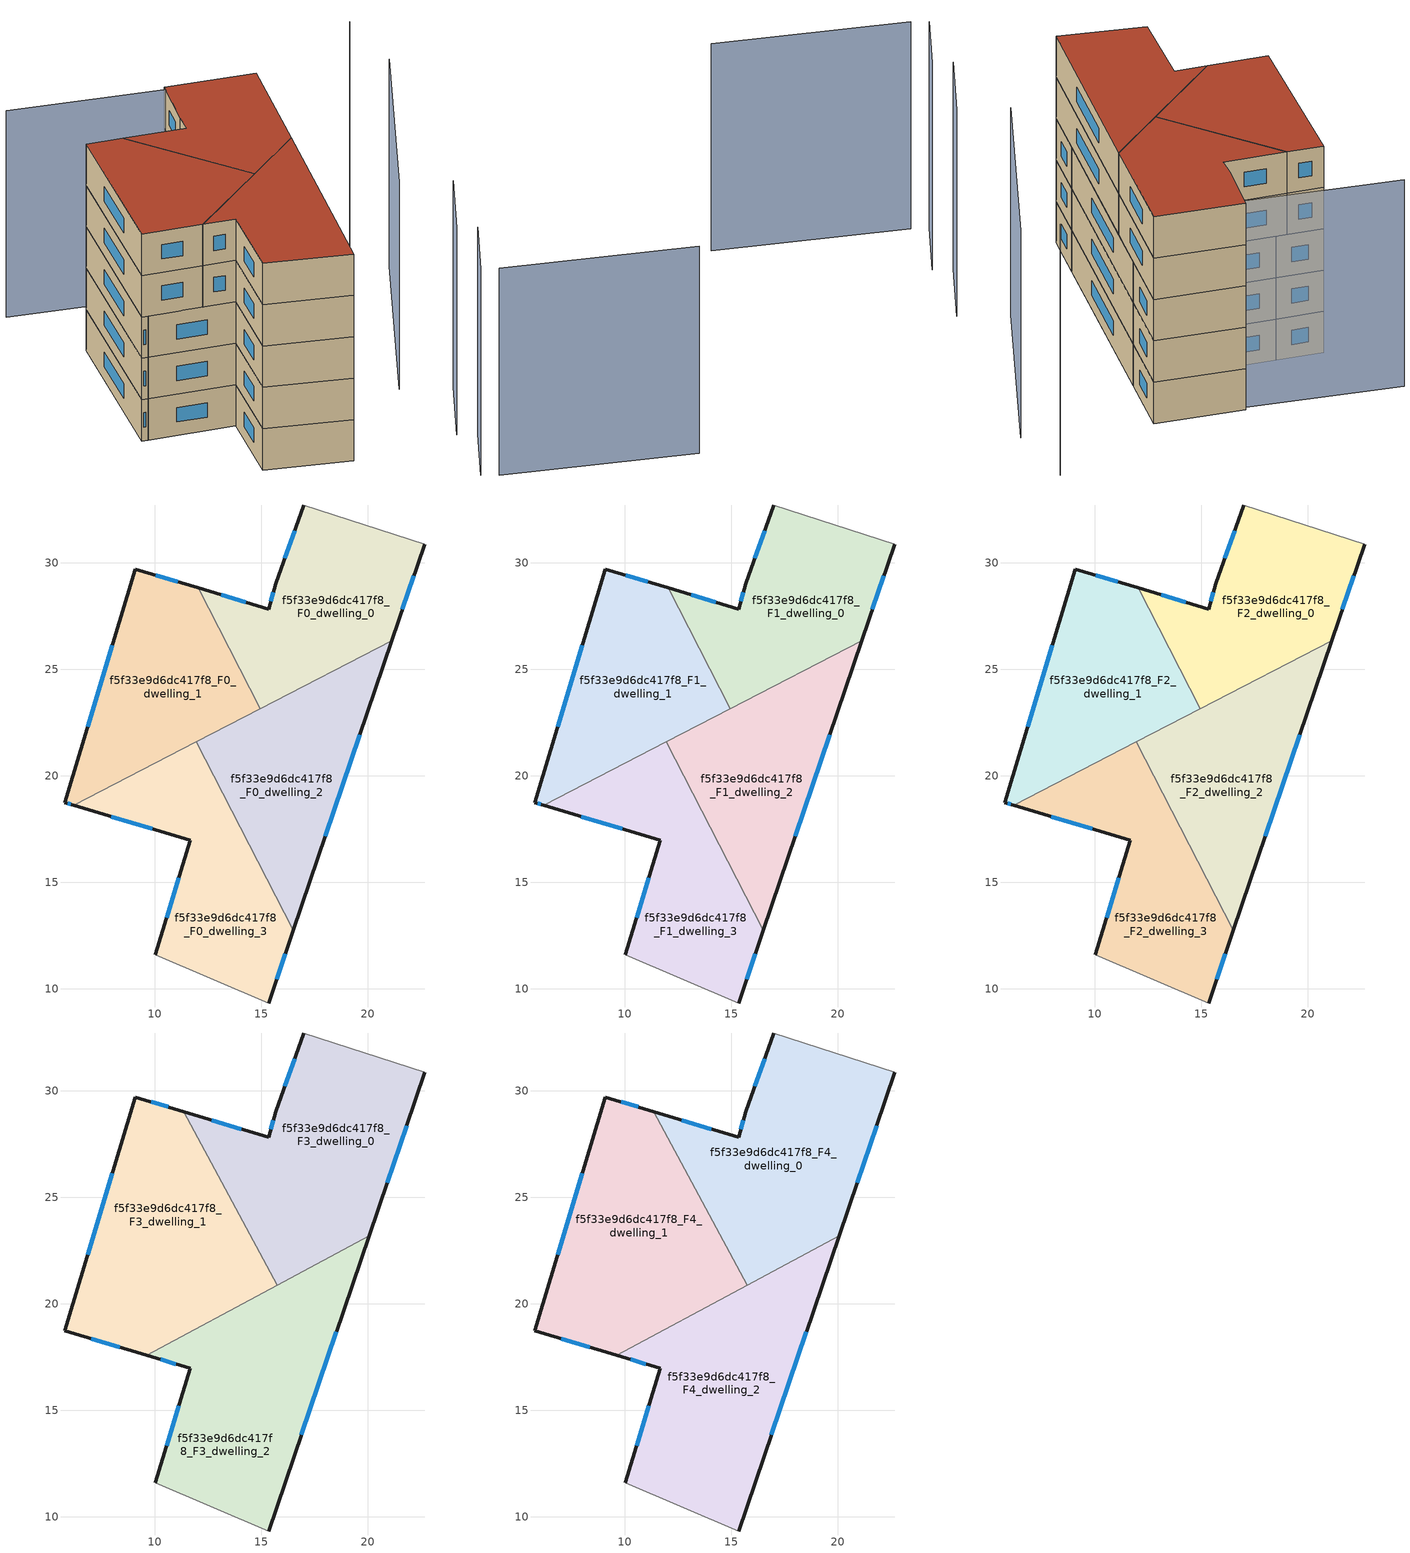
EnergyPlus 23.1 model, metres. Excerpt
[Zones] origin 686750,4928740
f5f33e9d6dc417f8_F0_dwelling_0
 floor ground (EU_floor_Construction): 22.67,30.87 21.13,26.34 14.96,23.15 12.03,28.82 15.35,27.82 15.68,29.01 16.99,32.72 z0
 wall outside (EU_wall_Construction): 16.99,32.72 15.68,29.01 15.35,27.82 12.03,28.82 / 21.13,26.34 22.67,30.87 z0:3
 wall adiabatic (EU_wall_Construction): 22.67,30.87 16.99,32.72 z0:3
 wall to f5f33e9d6dc417f8_F0_dwelling_1 (EU_wall_Construction): 12.03,28.82 14.96,23.15 z0:3
 wall to f5f33e9d6dc417f8_F0_dwelling_2 (EU_wall_Construction): 14.96,23.15 21.13,26.34 z0:3
 window (EU_Window_Construction): 16.56,31.51 16.11,30.22 / 21.63,27.81 22.17,29.4 / 14.27,28.15 13.11,28.5 / 15.57,28.62 15.46,28.21 z0.98:2.02
f5f33e9d6dc417f8_F0_dwelling_1
 floor ground (EU_floor_Construction): 12.03,28.82 14.96,23.15 6.19,18.62 5.78,18.74 9.09,29.71 z0
 wall outside (EU_wall_Construction): 12.03,28.82 9.09,29.71 5.78,18.74 6.19,18.62 z0:3
 wall to f5f33e9d6dc417f8_F0_dwelling_3 (EU_wall_Construction): 6.19,18.62 11.94,21.59 z0:3
 wall to f5f33e9d6dc417f8_F0_dwelling_2 (EU_wall_Construction): 11.94,21.59 14.96,23.15 z0:3
 window (EU_Window_Construction): 5.91,18.7 6.05,18.66 / 8.01,26.14 6.86,22.31 / 11.07,29.11 10.05,29.42 z0.98:2.02
f5f33e9d6dc417f8_F0_dwelling_2
 floor ground (EU_floor_Construction): 21.13,26.34 16.51,12.74 11.94,21.59 z0
 wall outside (EU_wall_Construction): 16.51,12.74 21.13,26.34 z0:3
 wall to f5f33e9d6dc417f8_F0_dwelling_3 (EU_wall_Construction): 11.94,21.59 16.51,12.74 z0:3
 window (EU_Window_Construction): 18.01,17.16 19.63,21.92 z0.98:2.02
f5f33e9d6dc417f8_F0_dwelling_3
 floor ground (EU_floor_Construction): 11.94,21.59 16.51,12.74 15.35,9.33 10.03,11.59 11.66,16.97 6.19,18.62 z0
 wall outside (EU_wall_Construction): 6.19,18.62 11.66,16.97 10.03,11.59 / 15.35,9.33 16.51,12.74 z0:3
 wall adiabatic (EU_wall_Construction): 10.03,11.59 15.35,9.33 z0:3
 window (EU_Window_Construction): 7.97,18.08 9.88,17.51 / 15.73,10.44 16.13,11.63 / 11.13,15.22 10.56,13.34 z0.98:2.02
f5f33e9d6dc417f8_F1_dwelling_0
 floor to f5f33e9d6dc417f8_F0_dwelling_0 (EU_floor_Construction): 22.67,30.87 21.13,26.34 14.96,23.15 12.03,28.82 15.35,27.82 15.68,29.01 16.99,32.72 z3
 wall outside (EU_wall_Construction): 16.99,32.72 15.68,29.01 15.35,27.82 12.03,28.82 / 21.13,26.34 22.67,30.87 z3:6
 wall adiabatic (EU_wall_Construction): 22.67,30.87 16.99,32.72 z3:6
 wall to f5f33e9d6dc417f8_F1_dwelling_1 (EU_wall_Construction): 12.03,28.82 14.96,23.15 z3:6
 wall to f5f33e9d6dc417f8_F1_dwelling_2 (EU_wall_Construction): 14.96,23.15 21.13,26.34 z3:6
 window (EU_Window_Construction): 16.56,31.51 16.11,30.22 / 21.63,27.81 22.17,29.4 / 14.27,28.15 13.11,28.5 / 15.57,28.62 15.46,28.21 z3.98:5.02
f5f33e9d6dc417f8_F1_dwelling_1
 floor to f5f33e9d6dc417f8_F0_dwelling_1 (EU_floor_Construction): 12.03,28.82 14.96,23.15 6.19,18.62 5.78,18.74 9.09,29.71 z3
 wall outside (EU_wall_Construction): 12.03,28.82 9.09,29.71 5.78,18.74 6.19,18.62 z3:6
 wall to f5f33e9d6dc417f8_F1_dwelling_3 (EU_wall_Construction): 6.19,18.62 11.94,21.59 z3:6
 wall to f5f33e9d6dc417f8_F1_dwelling_2 (EU_wall_Construction): 11.94,21.59 14.96,23.15 z3:6
 window (EU_Window_Construction): 5.91,18.7 6.05,18.66 / 8.01,26.14 6.86,22.31 / 11.07,29.11 10.05,29.42 z3.98:5.02
f5f33e9d6dc417f8_F1_dwelling_2
 floor to f5f33e9d6dc417f8_F0_dwelling_2 (EU_floor_Construction): 21.13,26.34 16.51,12.74 11.94,21.59 z3
 wall outside (EU_wall_Construction): 16.51,12.74 21.13,26.34 z3:6
 wall to f5f33e9d6dc417f8_F1_dwelling_3 (EU_wall_Construction): 11.94,21.59 16.51,12.74 z3:6
 window (EU_Window_Construction): 18.01,17.16 19.63,21.92 z3.98:5.02
f5f33e9d6dc417f8_F1_dwelling_3
 floor to f5f33e9d6dc417f8_F0_dwelling_3 (EU_floor_Construction): 11.94,21.59 16.51,12.74 15.35,9.33 10.03,11.59 11.66,16.97 6.19,18.62 z3
 wall outside (EU_wall_Construction): 6.19,18.62 11.66,16.97 10.03,11.59 / 15.35,9.33 16.51,12.74 z3:6
 wall adiabatic (EU_wall_Construction): 10.03,11.59 15.35,9.33 z3:6
 window (EU_Window_Construction): 7.97,18.08 9.88,17.51 / 15.73,10.44 16.13,11.63 / 11.13,15.22 10.56,13.34 z3.98:5.02
f5f33e9d6dc417f8_F2_dwelling_0
 floor to f5f33e9d6dc417f8_F1_dwelling_0 (EU_floor_Construction): 22.67,30.87 21.13,26.34 14.96,23.15 12.03,28.82 15.35,27.82 15.68,29.01 16.99,32.72 z6
 wall outside (EU_wall_Construction): 16.99,32.72 15.68,29.01 15.35,27.82 12.03,28.82 / 21.13,26.34 22.67,30.87 z6:9
 wall adiabatic (EU_wall_Construction): 22.67,30.87 16.99,32.72 z6:9
 wall to f5f33e9d6dc417f8_F2_dwelling_1 (EU_wall_Construction): 12.03,28.82 14.96,23.15 z6:9
 wall to f5f33e9d6dc417f8_F2_dwelling_2 (EU_wall_Construction): 14.96,23.15 21.13,26.34 z6:9
 window (EU_Window_Construction): 16.56,31.51 16.11,30.22 / 21.63,27.81 22.17,29.4 / 14.27,28.15 13.11,28.5 / 15.57,28.62 15.46,28.21 z6.98:8.02
f5f33e9d6dc417f8_F2_dwelling_1
 floor to f5f33e9d6dc417f8_F1_dwelling_1 (EU_floor_Construction): 12.03,28.82 14.96,23.15 6.19,18.62 5.78,18.74 9.09,29.71 z6
 wall outside (EU_wall_Construction): 12.03,28.82 9.09,29.71 5.78,18.74 6.19,18.62 z6:9
 wall to f5f33e9d6dc417f8_F2_dwelling_3 (EU_wall_Construction): 6.19,18.62 11.94,21.59 z6:9
 wall to f5f33e9d6dc417f8_F2_dwelling_2 (EU_wall_Construction): 11.94,21.59 14.96,23.15 z6:9
 window (EU_Window_Construction): 5.91,18.7 6.05,18.66 / 8.01,26.14 6.86,22.31 / 11.07,29.11 10.05,29.42 z6.98:8.02
f5f33e9d6dc417f8_F2_dwelling_2
 floor to f5f33e9d6dc417f8_F1_dwelling_2 (EU_floor_Construction): 21.13,26.34 16.51,12.74 11.94,21.59 z6
 wall outside (EU_wall_Construction): 16.51,12.74 21.13,26.34 z6:9
 wall to f5f33e9d6dc417f8_F2_dwelling_3 (EU_wall_Construction): 11.94,21.59 16.51,12.74 z6:9
 window (EU_Window_Construction): 18.01,17.16 19.63,21.92 z6.98:8.02
f5f33e9d6dc417f8_F2_dwelling_3
 floor to f5f33e9d6dc417f8_F1_dwelling_3 (EU_floor_Construction): 11.94,21.59 16.51,12.74 15.35,9.33 10.03,11.59 11.66,16.97 6.19,18.62 z6
 wall outside (EU_wall_Construction): 6.19,18.62 11.66,16.97 10.03,11.59 / 15.35,9.33 16.51,12.74 z6:9
 wall adiabatic (EU_wall_Construction): 10.03,11.59 15.35,9.33 z6:9
 window (EU_Window_Construction): 7.97,18.08 9.88,17.51 / 15.73,10.44 16.13,11.63 / 11.13,15.22 10.56,13.34 z6.98:8.02
f5f33e9d6dc417f8_F3_dwelling_0
 floor to f5f33e9d6dc417f8_F2_dwelling_0 (EU_floor_Construction): 22.67,30.87 21.13,26.34 14.96,23.15 12.03,28.82 15.35,27.82 15.68,29.01 16.99,32.72 z9
 floor to f5f33e9d6dc417f8_F2_dwelling_2 (EU_floor_Construction): 21.13,26.34 20.06,23.2 15.74,20.88 14.62,22.98 z9
 floor to f5f33e9d6dc417f8_F2_dwelling_1 (EU_floor_Construction): 12.03,28.82 14.96,23.15 14.62,22.98 11.37,29.02 z9
 wall outside (EU_wall_Construction): 16.99,32.72 15.68,29.01 15.35,27.82 11.37,29.02 / 20.06,23.2 22.67,30.87 z9:12
 wall adiabatic (EU_wall_Construction): 22.67,30.87 16.99,32.72 z9:12
 wall to f5f33e9d6dc417f8_F3_dwelling_1 (EU_wall_Construction): 11.37,29.02 15.74,20.88 z9:12
 wall to f5f33e9d6dc417f8_F3_dwelling_2 (EU_wall_Construction): 15.74,20.88 20.06,23.2 z9:12
 window (EU_Window_Construction): 16.56,31.51 16.11,30.22 / 20.91,25.69 21.82,28.37 / 14.06,28.21 12.67,28.63 / 15.57,28.62 15.46,28.21 z9.98:11.02
f5f33e9d6dc417f8_F3_dwelling_1
 floor to f5f33e9d6dc417f8_F2_dwelling_1 (EU_floor_Construction): 11.37,29.02 14.62,22.98 6.19,18.62 5.78,18.74 9.09,29.71 z9
 floor to f5f33e9d6dc417f8_F2_dwelling_3 (EU_floor_Construction): 11.94,21.59 13.05,19.43 9.61,17.59 6.19,18.62 z9
 floor to f5f33e9d6dc417f8_F2_dwelling_2 (EU_floor_Construction): 14.62,22.98 15.74,20.88 13.05,19.43 11.94,21.59 z9
 wall outside (EU_wall_Construction): 11.37,29.02 9.09,29.71 5.78,18.74 9.61,17.59 z9:12
 wall to f5f33e9d6dc417f8_F3_dwelling_2 (EU_wall_Construction): 9.61,17.59 15.74,20.88 z9:12
 window (EU_Window_Construction): 7.03,18.37 8.37,17.96 / 8.01,26.14 6.86,22.31 / 10.63,29.25 9.83,29.49 z9.98:11.02
f5f33e9d6dc417f8_F3_dwelling_2
 floor to f5f33e9d6dc417f8_F2_dwelling_3 (EU_floor_Construction): 13.05,19.43 16.51,12.74 15.35,9.33 10.03,11.59 11.66,16.97 9.61,17.59 z9
 floor to f5f33e9d6dc417f8_F2_dwelling_2 (EU_floor_Construction): 20.06,23.2 16.51,12.74 13.05,19.43 z9
 wall outside (EU_wall_Construction): 15.35,9.33 20.06,23.2 / 9.61,17.59 11.66,16.97 10.03,11.59 z9:12
 wall adiabatic (EU_wall_Construction): 10.03,11.59 15.35,9.33 z9:12
 window (EU_Window_Construction): 16.88,13.84 18.53,18.69 / 11.13,15.22 10.56,13.34 / 10.28,17.39 10.99,17.17 z9.98:11.02
f5f33e9d6dc417f8_F4_dwelling_0
 floor to f5f33e9d6dc417f8_F3_dwelling_0 (EU_floor_Construction): 22.67,30.87 20.06,23.2 15.74,20.88 11.37,29.02 15.35,27.82 15.68,29.01 16.99,32.72 z12
 wall outside (EU_wall_Construction): 16.99,32.72 15.68,29.01 15.35,27.82 11.37,29.02 / 20.06,23.2 22.67,30.87 z12:15
 wall adiabatic (EU_wall_Construction): 22.67,30.87 16.99,32.72 z12:15
 wall to f5f33e9d6dc417f8_F4_dwelling_1 (EU_wall_Construction): 11.37,29.02 15.74,20.88 z12:15
 wall to f5f33e9d6dc417f8_F4_dwelling_2 (EU_wall_Construction): 15.74,20.88 20.06,23.2 z12:15
 window (EU_Window_Construction): 16.56,31.51 16.11,30.22 / 20.91,25.69 21.82,28.37 / 14.06,28.21 12.67,28.63 / 15.57,28.62 15.46,28.21 z12.98:14.02
 roof outside (EU_roof_Construction): 20.06,23.2 22.67,30.87 16.99,32.72 15.68,29.01 15.35,27.82 11.37,29.02 15.74,20.88 z15
f5f33e9d6dc417f8_F4_dwelling_1
 floor to f5f33e9d6dc417f8_F3_dwelling_1 (EU_floor_Construction): 11.37,29.02 15.74,20.88 9.61,17.59 5.78,18.74 9.09,29.71 z12
 wall outside (EU_wall_Construction): 11.37,29.02 9.09,29.71 5.78,18.74 9.61,17.59 z12:15
 wall to f5f33e9d6dc417f8_F4_dwelling_2 (EU_wall_Construction): 9.61,17.59 15.74,20.88 z12:15
 window (EU_Window_Construction): 7.03,18.37 8.37,17.96 / 8.01,26.14 6.86,22.31 / 10.63,29.25 9.83,29.49 z12.98:14.02
 roof outside (EU_roof_Construction): 15.74,20.88 11.37,29.02 9.09,29.71 5.78,18.74 9.61,17.59 z15
f5f33e9d6dc417f8_F4_dwelling_2
 floor to f5f33e9d6dc417f8_F3_dwelling_2 (EU_floor_Construction): 20.06,23.2 15.35,9.33 10.03,11.59 11.66,16.97 9.61,17.59 z12
 wall outside (EU_wall_Construction): 15.35,9.33 20.06,23.2 / 9.61,17.59 11.66,16.97 10.03,11.59 z12:15
 wall adiabatic (EU_wall_Construction): 10.03,11.59 15.35,9.33 z12:15
 window (EU_Window_Construction): 16.88,13.84 18.53,18.69 / 11.13,15.22 10.56,13.34 / 10.28,17.39 10.99,17.17 z12.98:14.02
 roof outside (EU_roof_Construction): 15.35,9.33 20.06,23.2 9.61,17.59 11.66,16.97 10.03,11.59 z15
shading: 21.87,2.81 33.66,-1.97 / 20.89,3.42 23.55,7.68 / 22.44,8.36 25.47,13.21 / 22.6,14.93 30.46,27.63 / 27.96,28.31 31.01,32.79 / 22.51,30.43 7.23,35.89 z0:15
[Building]
EU S2 Campaign: North Axis=0; Terrain=City; Solar Distribution=FullExterior
[Site:Location]
Bologna: Latitude=44.5; Longitude=11.25; Time Zone=1; Elevation=37
[SizingPeriod:WeatherFileDays]
AnnualSizingPeriod: Begin Month=1; Begin Day of Month=1; End Month=12; End Day of Month=31; Day of Week for Start Day=Monday; Use Weather File Daylight Saving Period=No; Use Weather File Rain and Snow Indicators=No
[MATERIAL]
EU_InternalMass_Material: Roughness=MediumRough; Thickness=0.1; Conductivity=1; Density=1800; Specific Heat=900; Thermal Absorptance=0.9; Solar Absorptance=0.7; Visible Absorptance=0.7
[MATERIAL:NOMASS] Roughness=MediumRough; Thermal Absorptance=0.9; Solar Absorptance=0.7; Visible Absorptance=0.7
Name | Thermal Resistance
EU_wall_NoMass | 0.905828
EU_roof_NoMass | 0.37593
EU_floor_NoMass | 0.67114
[WINDOWMATERIAL:SIMPLEGLAZINGSYSTEM]
EU_Window_SimpleGlazing: UFactor=4.52486; Solar Heat Gain Coefficient=0.85; Visible Transmittance=0.85
[CONSTRUCTION]
EU_wall_Construction: EU_wall_NoMass
EU_roof_Construction: EU_roof_NoMass
EU_floor_Construction: EU_floor_NoMass
EU_Window_Construction: EU_Window_SimpleGlazing
EU_InternalMass_Construction: EU_InternalMass_Material
[ZONE] Type=1; Multiplier=1; Ceiling Height=autocalculate; Floor Area=autocalculate; Part of Total Floor Area=Yes
Name | Volume
f5f33e9d6dc417f8_F0_dwelling_0; f5f33e9d6dc417f8_F1_dwelling_0; f5f33e9d6dc417f8_F2_dwelling_0 | 154.608
f5f33e9d6dc417f8_F3_dwelling_0; f5f33e9d6dc417f8_F4_dwelling_0 | 206.15
f5f33e9d6dc417f8_F0_dwelling_1; f5f33e9d6dc417f8_F1_dwelling_1; f5f33e9d6dc417f8_F2_dwelling_1 | 154.621
f5f33e9d6dc417f8_F3_dwelling_1; f5f33e9d6dc417f8_F4_dwelling_1 | 206.167
f5f33e9d6dc417f8_F0_dwelling_2; f5f33e9d6dc417f8_F1_dwelling_2; f5f33e9d6dc417f8_F2_dwelling_2 | 154.618
f5f33e9d6dc417f8_F3_dwelling_2; f5f33e9d6dc417f8_F4_dwelling_2 | 206.156
f5f33e9d6dc417f8_F0_dwelling_3; f5f33e9d6dc417f8_F1_dwelling_3; f5f33e9d6dc417f8_F2_dwelling_3 | 154.625
[INTERNALMASS] Construction=EU_InternalMass_Construction
Name | Zone or ZoneList | Surface Area
f5f33e9d6dc417f8_F0_dwelling_0_EU_InternalMass | f5f33e9d6dc417f8_F0_dwelling_0 | 51.5353
f5f33e9d6dc417f8_F0_dwelling_1_EU_InternalMass | f5f33e9d6dc417f8_F0_dwelling_1 | 51.5378
f5f33e9d6dc417f8_F0_dwelling_2_EU_InternalMass | f5f33e9d6dc417f8_F0_dwelling_2 | 51.5423
f5f33e9d6dc417f8_F0_dwelling_3_EU_InternalMass | f5f33e9d6dc417f8_F0_dwelling_3 | 51.5417
f5f33e9d6dc417f8_F1_dwelling_0_EU_InternalMass | f5f33e9d6dc417f8_F1_dwelling_0 | 51.5353
f5f33e9d6dc417f8_F1_dwelling_1_EU_InternalMass | f5f33e9d6dc417f8_F1_dwelling_1 | 51.5378
f5f33e9d6dc417f8_F1_dwelling_2_EU_InternalMass | f5f33e9d6dc417f8_F1_dwelling_2 | 51.5423
f5f33e9d6dc417f8_F1_dwelling_3_EU_InternalMass | f5f33e9d6dc417f8_F1_dwelling_3 | 51.5417
f5f33e9d6dc417f8_F2_dwelling_0_EU_InternalMass | f5f33e9d6dc417f8_F2_dwelling_0 | 51.5353
f5f33e9d6dc417f8_F2_dwelling_1_EU_InternalMass | f5f33e9d6dc417f8_F2_dwelling_1 | 51.5378
f5f33e9d6dc417f8_F2_dwelling_2_EU_InternalMass | f5f33e9d6dc417f8_F2_dwelling_2 | 51.5423
f5f33e9d6dc417f8_F2_dwelling_3_EU_InternalMass | f5f33e9d6dc417f8_F2_dwelling_3 | 51.5417
f5f33e9d6dc417f8_F3_dwelling_0_EU_InternalMass | f5f33e9d6dc417f8_F3_dwelling_0 | 68.7174
f5f33e9d6dc417f8_F3_dwelling_1_EU_InternalMass | f5f33e9d6dc417f8_F3_dwelling_1 | 68.7217
f5f33e9d6dc417f8_F3_dwelling_2_EU_InternalMass | f5f33e9d6dc417f8_F3_dwelling_2 | 68.7186
f5f33e9d6dc417f8_F4_dwelling_0_EU_InternalMass | f5f33e9d6dc417f8_F4_dwelling_0 | 68.7174
f5f33e9d6dc417f8_F4_dwelling_1_EU_InternalMass | f5f33e9d6dc417f8_F4_dwelling_1 | 68.7217
f5f33e9d6dc417f8_F4_dwelling_2_EU_InternalMass | f5f33e9d6dc417f8_F4_dwelling_2 | 68.7186
[OTHEREQUIPMENT] Fuel Type=Electricity; Design Level Calculation Method=Watts/Area; Power per Zone Floor Area=1; Fraction Latent=0; Fraction Radiant=0; Fraction Lost=0; Carbon Dioxide Generation Rate=0; EndUse Subcategory=EU_Step8_InternalGains
Name | Zone or ZoneList or Space or SpaceList | Schedule
EU_Step8_InternalGain_f5f33e9d6dc417f8_F0_dwelling_0_f000 | f5f33e9d6dc417f8_F0_dwelling_0 | EU_Step8_GainSchedule_f5f33e9d6dc417f8_F0_dwelling_0_f000
EU_Step8_InternalGain_f5f33e9d6dc417f8_F0_dwelling_1_f000 | f5f33e9d6dc417f8_F0_dwelling_1 | EU_Step8_GainSchedule_f5f33e9d6dc417f8_F0_dwelling_1_f000
EU_Step8_InternalGain_f5f33e9d6dc417f8_F0_dwelling_2_f000 | f5f33e9d6dc417f8_F0_dwelling_2 | EU_Step8_GainSchedule_f5f33e9d6dc417f8_F0_dwelling_2_f000
EU_Step8_InternalGain_f5f33e9d6dc417f8_F0_dwelling_3_f000 | f5f33e9d6dc417f8_F0_dwelling_3 | EU_Step8_GainSchedule_f5f33e9d6dc417f8_F0_dwelling_3_f000
EU_Step8_InternalGain_f5f33e9d6dc417f8_F1_dwelling_0_f000 | f5f33e9d6dc417f8_F1_dwelling_0 | EU_Step8_GainSchedule_f5f33e9d6dc417f8_F1_dwelling_0_f000
EU_Step8_InternalGain_f5f33e9d6dc417f8_F1_dwelling_1_f000 | f5f33e9d6dc417f8_F1_dwelling_1 | EU_Step8_GainSchedule_f5f33e9d6dc417f8_F1_dwelling_1_f000
EU_Step8_InternalGain_f5f33e9d6dc417f8_F1_dwelling_2_f000 | f5f33e9d6dc417f8_F1_dwelling_2 | EU_Step8_GainSchedule_f5f33e9d6dc417f8_F1_dwelling_2_f000
EU_Step8_InternalGain_f5f33e9d6dc417f8_F1_dwelling_3_f000 | f5f33e9d6dc417f8_F1_dwelling_3 | EU_Step8_GainSchedule_f5f33e9d6dc417f8_F1_dwelling_3_f000
EU_Step8_InternalGain_f5f33e9d6dc417f8_F2_dwelling_0_f000 | f5f33e9d6dc417f8_F2_dwelling_0 | EU_Step8_GainSchedule_f5f33e9d6dc417f8_F2_dwelling_0_f000
EU_Step8_InternalGain_f5f33e9d6dc417f8_F2_dwelling_1_f000 | f5f33e9d6dc417f8_F2_dwelling_1 | EU_Step8_GainSchedule_f5f33e9d6dc417f8_F2_dwelling_1_f000
EU_Step8_InternalGain_f5f33e9d6dc417f8_F2_dwelling_2_f000 | f5f33e9d6dc417f8_F2_dwelling_2 | EU_Step8_GainSchedule_f5f33e9d6dc417f8_F2_dwelling_2_f000
EU_Step8_InternalGain_f5f33e9d6dc417f8_F2_dwelling_3_f000 | f5f33e9d6dc417f8_F2_dwelling_3 | EU_Step8_GainSchedule_f5f33e9d6dc417f8_F2_dwelling_3_f000
EU_Step8_InternalGain_f5f33e9d6dc417f8_F3_dwelling_0_f000 | f5f33e9d6dc417f8_F3_dwelling_0 | EU_Step8_GainSchedule_f5f33e9d6dc417f8_F3_dwelling_0_f000
EU_Step8_InternalGain_f5f33e9d6dc417f8_F3_dwelling_1_f000 | f5f33e9d6dc417f8_F3_dwelling_1 | EU_Step8_GainSchedule_f5f33e9d6dc417f8_F3_dwelling_1_f000
EU_Step8_InternalGain_f5f33e9d6dc417f8_F3_dwelling_2_f000 | f5f33e9d6dc417f8_F3_dwelling_2 | EU_Step8_GainSchedule_f5f33e9d6dc417f8_F3_dwelling_2_f000
EU_Step8_InternalGain_f5f33e9d6dc417f8_F4_dwelling_0_f000 | f5f33e9d6dc417f8_F4_dwelling_0 | EU_Step8_GainSchedule_f5f33e9d6dc417f8_F4_dwelling_0_f000
EU_Step8_InternalGain_f5f33e9d6dc417f8_F4_dwelling_1_f000 | f5f33e9d6dc417f8_F4_dwelling_1 | EU_Step8_GainSchedule_f5f33e9d6dc417f8_F4_dwelling_1_f000
EU_Step8_InternalGain_f5f33e9d6dc417f8_F4_dwelling_2_f000 | f5f33e9d6dc417f8_F4_dwelling_2 | EU_Step8_GainSchedule_f5f33e9d6dc417f8_F4_dwelling_2_f000
[ZONEVENTILATION:DESIGNFLOWRATE] Schedule=EU_AlwaysOn; Design Flow Rate Calculation Method=AirChanges/Hour; Air Changes per Hour=0.73129; Ventilation Type=Natural; Fan Pressure Rise=0; Fan Total Efficiency=1; Constant Term Coefficient=1; Temperature Term Coefficient=0; Velocity Term Coefficient=0; Velocity Squared Term Coefficient=0; Minimum Indoor Temperature=-100; Maximum Indoor Temperature=100; Delta Temperature=-100; Minimum Outdoor Temperature=-100; Maximum Outdoor Temperature=100; Maximum Wind Speed=40
Name | Zone or ZoneList or Space or SpaceList
EU_ConstantAir_f5f33e9d6dc417f8_F0_dwelling_0 | f5f33e9d6dc417f8_F0_dwelling_0
EU_ConstantAir_f5f33e9d6dc417f8_F0_dwelling_1 | f5f33e9d6dc417f8_F0_dwelling_1
EU_ConstantAir_f5f33e9d6dc417f8_F0_dwelling_2 | f5f33e9d6dc417f8_F0_dwelling_2
EU_ConstantAir_f5f33e9d6dc417f8_F0_dwelling_3 | f5f33e9d6dc417f8_F0_dwelling_3
EU_ConstantAir_f5f33e9d6dc417f8_F1_dwelling_0 | f5f33e9d6dc417f8_F1_dwelling_0
EU_ConstantAir_f5f33e9d6dc417f8_F1_dwelling_1 | f5f33e9d6dc417f8_F1_dwelling_1
EU_ConstantAir_f5f33e9d6dc417f8_F1_dwelling_2 | f5f33e9d6dc417f8_F1_dwelling_2
EU_ConstantAir_f5f33e9d6dc417f8_F1_dwelling_3 | f5f33e9d6dc417f8_F1_dwelling_3
EU_ConstantAir_f5f33e9d6dc417f8_F2_dwelling_0 | f5f33e9d6dc417f8_F2_dwelling_0
EU_ConstantAir_f5f33e9d6dc417f8_F2_dwelling_1 | f5f33e9d6dc417f8_F2_dwelling_1
EU_ConstantAir_f5f33e9d6dc417f8_F2_dwelling_2 | f5f33e9d6dc417f8_F2_dwelling_2
EU_ConstantAir_f5f33e9d6dc417f8_F2_dwelling_3 | f5f33e9d6dc417f8_F2_dwelling_3
EU_ConstantAir_f5f33e9d6dc417f8_F3_dwelling_0 | f5f33e9d6dc417f8_F3_dwelling_0
EU_ConstantAir_f5f33e9d6dc417f8_F3_dwelling_1 | f5f33e9d6dc417f8_F3_dwelling_1
EU_ConstantAir_f5f33e9d6dc417f8_F3_dwelling_2 | f5f33e9d6dc417f8_F3_dwelling_2
EU_ConstantAir_f5f33e9d6dc417f8_F4_dwelling_0 | f5f33e9d6dc417f8_F4_dwelling_0
EU_ConstantAir_f5f33e9d6dc417f8_F4_dwelling_1 | f5f33e9d6dc417f8_F4_dwelling_1
EU_ConstantAir_f5f33e9d6dc417f8_F4_dwelling_2 | f5f33e9d6dc417f8_F4_dwelling_2
[HVACTEMPLATE:THERMOSTAT] Constant Heating Setpoint=20; Constant Cooling Setpoint=50
EU_HeatOnly_f5f33e9d6dc417f8_F0_dwelling_0; EU_HeatOnly_f5f33e9d6dc417f8_F0_dwelling_1; EU_HeatOnly_f5f33e9d6dc417f8_F0_dwelling_2; EU_HeatOnly_f5f33e9d6dc417f8_F0_dwelling_3; EU_HeatOnly_f5f33e9d6dc417f8_F1_dwelling_0; EU_HeatOnly_f5f33e9d6dc417f8_F1_dwelling_1; EU_HeatOnly_f5f33e9d6dc417f8_F1_dwelling_2; EU_HeatOnly_f5f33e9d6dc417f8_F1_dwelling_3; EU_HeatOnly_f5f33e9d6dc417f8_F2_dwelling_0; EU_HeatOnly_f5f33e9d6dc417f8_F2_dwelling_1; EU_HeatOnly_f5f33e9d6dc417f8_F2_dwelling_2; EU_HeatOnly_f5f33e9d6dc417f8_F2_dwelling_3; EU_HeatOnly_f5f33e9d6dc417f8_F3_dwelling_0; EU_HeatOnly_f5f33e9d6dc417f8_F3_dwelling_1; EU_HeatOnly_f5f33e9d6dc417f8_F3_dwelling_2; EU_HeatOnly_f5f33e9d6dc417f8_F4_dwelling_0; EU_HeatOnly_f5f33e9d6dc417f8_F4_dwelling_1; EU_HeatOnly_f5f33e9d6dc417f8_F4_dwelling_2
[HVACTEMPLATE:ZONE:IDEALLOADSAIRSYSTEM] System Availability Schedule=EU_AlwaysOn; Maximum Heating Supply Air Temperature=50; Minimum Cooling Supply Air Temperature=13; Maximum Heating Supply Air Humidity Ratio=0.0156; Minimum Cooling Supply Air Humidity Ratio=0.0077; Heating Limit=NoLimit; Cooling Limit=NoLimit; Heating Availability Schedule=EU_AlwaysOn; Cooling Availability Schedule=EU_CoolingOff; Dehumidification Control Type=ConstantSensibleHeatRatio; Cooling Sensible Heat Ratio=0.7; Dehumidification Setpoint=60; Humidification Control Type=None; Humidification Setpoint=30; Outdoor Air Method=None; Outdoor Air Flow Rate per Person=0.00944; Outdoor Air Flow Rate per Zone Floor Area=0; Outdoor Air Flow Rate per Zone=0; Demand Controlled Ventilation Type=None; Outdoor Air Economizer Type=NoEconomizer; Heat Recovery Type=None; Sensible Heat Recovery Effectiveness=0.7; Latent Heat Recovery Effectiveness=0.65
Name | Template Thermostat
f5f33e9d6dc417f8_F0_dwelling_0 | EU_HeatOnly_f5f33e9d6dc417f8_F0_dwelling_0
f5f33e9d6dc417f8_F0_dwelling_1 | EU_HeatOnly_f5f33e9d6dc417f8_F0_dwelling_1
f5f33e9d6dc417f8_F0_dwelling_2 | EU_HeatOnly_f5f33e9d6dc417f8_F0_dwelling_2
f5f33e9d6dc417f8_F0_dwelling_3 | EU_HeatOnly_f5f33e9d6dc417f8_F0_dwelling_3
f5f33e9d6dc417f8_F1_dwelling_0 | EU_HeatOnly_f5f33e9d6dc417f8_F1_dwelling_0
f5f33e9d6dc417f8_F1_dwelling_1 | EU_HeatOnly_f5f33e9d6dc417f8_F1_dwelling_1
f5f33e9d6dc417f8_F1_dwelling_2 | EU_HeatOnly_f5f33e9d6dc417f8_F1_dwelling_2
f5f33e9d6dc417f8_F1_dwelling_3 | EU_HeatOnly_f5f33e9d6dc417f8_F1_dwelling_3
f5f33e9d6dc417f8_F2_dwelling_0 | EU_HeatOnly_f5f33e9d6dc417f8_F2_dwelling_0
f5f33e9d6dc417f8_F2_dwelling_1 | EU_HeatOnly_f5f33e9d6dc417f8_F2_dwelling_1
f5f33e9d6dc417f8_F2_dwelling_2 | EU_HeatOnly_f5f33e9d6dc417f8_F2_dwelling_2
f5f33e9d6dc417f8_F2_dwelling_3 | EU_HeatOnly_f5f33e9d6dc417f8_F2_dwelling_3
f5f33e9d6dc417f8_F3_dwelling_0 | EU_HeatOnly_f5f33e9d6dc417f8_F3_dwelling_0
f5f33e9d6dc417f8_F3_dwelling_1 | EU_HeatOnly_f5f33e9d6dc417f8_F3_dwelling_1
f5f33e9d6dc417f8_F3_dwelling_2 | EU_HeatOnly_f5f33e9d6dc417f8_F3_dwelling_2
f5f33e9d6dc417f8_F4_dwelling_0 | EU_HeatOnly_f5f33e9d6dc417f8_F4_dwelling_0
f5f33e9d6dc417f8_F4_dwelling_1 | EU_HeatOnly_f5f33e9d6dc417f8_F4_dwelling_1
f5f33e9d6dc417f8_F4_dwelling_2 | EU_HeatOnly_f5f33e9d6dc417f8_F4_dwelling_2
[SIZING:ZONE] Zone Cooling Design Supply Air Temperature Input Method=SupplyAirTemperature; Zone Cooling Design Supply Air Temperature=13; Zone Heating Design Supply Air Temperature Input Method=SupplyAirTemperature; Zone Heating Design Supply Air Temperature=50; Zone Cooling Design Supply Air Humidity Ratio=0.008; Zone Heating Design Supply Air Humidity Ratio=0.008; Cooling Design Air Flow Method=DesignDay; Cooling Design Air Flow Rate=0; Cooling Minimum Air Flow per Zone Floor Area=0.000762; Cooling Minimum Air Flow=0; Cooling Minimum Air Flow Fraction=0.2; Heating Design Air Flow Method=DesignDay; Heating Design Air Flow Rate=0; Heating Maximum Air Flow per Zone Floor Area=0.002032; Heating Maximum Air Flow=0.141576; Heating Maximum Air Flow Fraction=0.3; Account for Dedicated Outdoor Air System=No; Dedicated Outdoor Air System Control Strategy=NeutralSupplyAir; Dedicated Outdoor Air Low Setpoint Temperature for Design=autosize; Dedicated Outdoor Air High Setpoint Temperature for Design=autosize; Zone Load Sizing Method=Sensible Load Only No Latent Load; Zone Latent Cooling Design Supply Air Humidity Ratio Input Method=HumidityRatioDifference; Zone Cooling Design Supply Air Humidity Ratio Difference=0.005; Zone Latent Heating Design Supply Air Humidity Ratio Input Method=HumidityRatioDifference; Zone Humidification Design Supply Air Humidity Ratio Difference=0.005
f5f33e9d6dc417f8_F0_dwelling_0; f5f33e9d6dc417f8_F0_dwelling_1; f5f33e9d6dc417f8_F0_dwelling_2; f5f33e9d6dc417f8_F0_dwelling_3; f5f33e9d6dc417f8_F1_dwelling_0; f5f33e9d6dc417f8_F1_dwelling_1; f5f33e9d6dc417f8_F1_dwelling_2; f5f33e9d6dc417f8_F1_dwelling_3; f5f33e9d6dc417f8_F2_dwelling_0; f5f33e9d6dc417f8_F2_dwelling_1; f5f33e9d6dc417f8_F2_dwelling_2; f5f33e9d6dc417f8_F2_dwelling_3; f5f33e9d6dc417f8_F3_dwelling_0; f5f33e9d6dc417f8_F3_dwelling_1; f5f33e9d6dc417f8_F3_dwelling_2; f5f33e9d6dc417f8_F4_dwelling_0; f5f33e9d6dc417f8_F4_dwelling_1; f5f33e9d6dc417f8_F4_dwelling_2
[SCHEDULE:CONSTANT]
Name | Hourly Value
EU_AlwaysOn | 1
EU_CoolingOff | 0
[SCHEDULE:FILE] Column Number=1; Rows to Skip at Top=0; Number of Hours of Data=8760; Column Separator=Comma; Interpolate to Timestep=No; Minutes per Item=60; Adjust Schedule for Daylight Savings=Yes
Name | File
EU_Step8_GainSchedule_f5f33e9d6dc417f8_F0_dwelling_0_f000 | ../../schedules/f5f33e9d6dc417f8/f5f33e9d6dc417f8_F0_dwelling_0_f000_gain.csv
EU_Step8_GainSchedule_f5f33e9d6dc417f8_F0_dwelling_1_f000 | ../../schedules/f5f33e9d6dc417f8/f5f33e9d6dc417f8_F0_dwelling_1_f000_gain.csv
EU_Step8_GainSchedule_f5f33e9d6dc417f8_F0_dwelling_2_f000 | ../../schedules/f5f33e9d6dc417f8/f5f33e9d6dc417f8_F0_dwelling_2_f000_gain.csv
EU_Step8_GainSchedule_f5f33e9d6dc417f8_F0_dwelling_3_f000 | ../../schedules/f5f33e9d6dc417f8/f5f33e9d6dc417f8_F0_dwelling_3_f000_gain.csv
EU_Step8_GainSchedule_f5f33e9d6dc417f8_F1_dwelling_0_f000 | ../../schedules/f5f33e9d6dc417f8/f5f33e9d6dc417f8_F1_dwelling_0_f000_gain.csv
EU_Step8_GainSchedule_f5f33e9d6dc417f8_F1_dwelling_1_f000 | ../../schedules/f5f33e9d6dc417f8/f5f33e9d6dc417f8_F1_dwelling_1_f000_gain.csv
EU_Step8_GainSchedule_f5f33e9d6dc417f8_F1_dwelling_2_f000 | ../../schedules/f5f33e9d6dc417f8/f5f33e9d6dc417f8_F1_dwelling_2_f000_gain.csv
EU_Step8_GainSchedule_f5f33e9d6dc417f8_F1_dwelling_3_f000 | ../../schedules/f5f33e9d6dc417f8/f5f33e9d6dc417f8_F1_dwelling_3_f000_gain.csv
EU_Step8_GainSchedule_f5f33e9d6dc417f8_F2_dwelling_0_f000 | ../../schedules/f5f33e9d6dc417f8/f5f33e9d6dc417f8_F2_dwelling_0_f000_gain.csv
EU_Step8_GainSchedule_f5f33e9d6dc417f8_F2_dwelling_1_f000 | ../../schedules/f5f33e9d6dc417f8/f5f33e9d6dc417f8_F2_dwelling_1_f000_gain.csv
EU_Step8_GainSchedule_f5f33e9d6dc417f8_F2_dwelling_2_f000 | ../../schedules/f5f33e9d6dc417f8/f5f33e9d6dc417f8_F2_dwelling_2_f000_gain.csv
EU_Step8_GainSchedule_f5f33e9d6dc417f8_F2_dwelling_3_f000 | ../../schedules/f5f33e9d6dc417f8/f5f33e9d6dc417f8_F2_dwelling_3_f000_gain.csv
EU_Step8_GainSchedule_f5f33e9d6dc417f8_F3_dwelling_0_f000 | ../../schedules/f5f33e9d6dc417f8/f5f33e9d6dc417f8_F3_dwelling_0_f000_gain.csv
EU_Step8_GainSchedule_f5f33e9d6dc417f8_F3_dwelling_1_f000 | ../../schedules/f5f33e9d6dc417f8/f5f33e9d6dc417f8_F3_dwelling_1_f000_gain.csv
EU_Step8_GainSchedule_f5f33e9d6dc417f8_F3_dwelling_2_f000 | ../../schedules/f5f33e9d6dc417f8/f5f33e9d6dc417f8_F3_dwelling_2_f000_gain.csv
EU_Step8_GainSchedule_f5f33e9d6dc417f8_F4_dwelling_0_f000 | ../../schedules/f5f33e9d6dc417f8/f5f33e9d6dc417f8_F4_dwelling_0_f000_gain.csv
EU_Step8_GainSchedule_f5f33e9d6dc417f8_F4_dwelling_1_f000 | ../../schedules/f5f33e9d6dc417f8/f5f33e9d6dc417f8_F4_dwelling_1_f000_gain.csv
EU_Step8_GainSchedule_f5f33e9d6dc417f8_F4_dwelling_2_f000 | ../../schedules/f5f33e9d6dc417f8/f5f33e9d6dc417f8_F4_dwelling_2_f000_gain.csv
